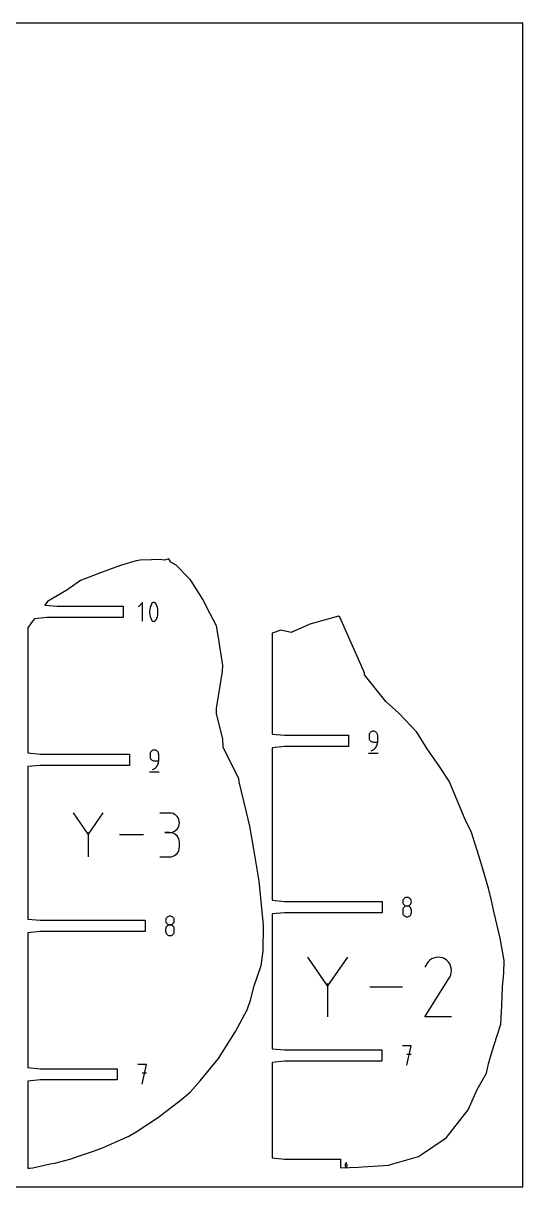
# Model space of a CAD drawing. Extents: x 0 to 480, y 0 to 420.
# Drawn here: x 299.9 to 480, y 0 to 420 of the extents above; entities that cross this region are included whole.
import ezdxf

# ---------------------------------------------------------------- set-up
doc = ezdxf.new("R2010")
doc.units = 0

msp = doc.modelspace()

# ---------------------------------------------------------------- linework, layer by layer
at = {"layer": 'annotation', "color": 1}
for p, q in [((342.907772, 210.888948), (341.401782, 209.382533)), ((342.907772, 204.114753), (342.907772, 210.888948)), ((346.097584, 210.35254), (345.837908, 209.741885)), ((346.18503, 210.49796), (346.097584, 210.35254)), ((346.097584, 210.35254), (346.097584, 210.35254)), ((346.294012, 210.621883), (346.18503, 210.49796)), ((346.42092, 210.72311), (346.294012, 210.621883)), ((346.562145, 210.800443), (346.42092, 210.72311)), ((346.714081, 210.852681), (346.562145, 210.800443)), ((346.873118, 210.878626), (346.714081, 210.852681)), ((347.035648, 210.877078), (346.873118, 210.878626)), ((347.198062, 210.846839), (347.035648, 210.877078)), ((347.356753, 210.786707), (347.198062, 210.846839)), ((347.417502, 210.754784), (347.356753, 210.786707)), ((347.356753, 210.786707), (347.356753, 210.786707)), ((347.475797, 210.718116), (347.417502, 210.754784)), ((347.531354, 210.676993), (347.475797, 210.718116)), ((347.583891, 210.631707), (347.531354, 210.676993)), ((347.633123, 210.582546), (347.583891, 210.631707)), ((347.678767, 210.529801), (347.633123, 210.582546)), ((347.720541, 210.473762), (347.678767, 210.529801)), ((347.758161, 210.41472), (347.720541, 210.473762)), ((347.791345, 210.352965), (347.758161, 210.41472)), ((348.052279, 209.741051), (347.791345, 210.352965)), ((347.791345, 210.352965), (347.791345, 210.352965)), ((345.513313, 208.472456), (345.448394, 207.823703)), ((345.448394, 207.823703), (345.448394, 207.172272)), ((345.448394, 207.172272), (345.513313, 206.523173)), ((345.643151, 209.11352), (345.513313, 208.472456)), ((345.513313, 206.523173), (345.643151, 205.881416)), ((345.837908, 209.741885), (345.643151, 209.11352)), ((345.643151, 205.881416), (345.837908, 205.252013)), ((348.24798, 209.111742), (348.052279, 209.741051)), ((348.052279, 205.251179), (348.24798, 205.879638)), ((348.378447, 208.470049), (348.24798, 209.111742)), ((348.24798, 205.879638), (348.378447, 206.520766)), ((348.443681, 207.820981), (348.378447, 208.470049)), ((348.378447, 206.520766), (348.443681, 207.16955)), ((348.443681, 207.16955), (348.443681, 207.820981)), ((345.837908, 205.252013), (346.097584, 204.639973)), ((346.097584, 204.639973), (346.097584, 204.639973)), ((346.097584, 204.639973), (346.130646, 204.578341)), ((346.130646, 204.578341), (346.167988, 204.519593)), ((346.167988, 204.519593), (346.209453, 204.463908)), ((346.209453, 204.463908), (346.254883, 204.411465)), ((346.254883, 204.411465), (346.30412, 204.362441)), ((346.30412, 204.362441), (346.357008, 204.317015)), ((346.357008, 204.317015), (346.413388, 204.275365)), ((346.413388, 204.275365), (346.473104, 204.237669)), ((346.473104, 204.237669), (346.535999, 204.204107)), ((346.535999, 204.204107), (346.535999, 204.204107)), ((346.535999, 204.204107), (346.69344, 204.145251)), ((346.69344, 204.145251), (346.854908, 204.116011)), ((346.854908, 204.116011), (347.016755, 204.115193)), ((347.016755, 204.115193), (347.175328, 204.141606)), ((347.175328, 204.141606), (347.326979, 204.194057)), ((347.326979, 204.194057), (347.468056, 204.271354)), ((347.468056, 204.271354), (347.59491, 204.372305)), ((347.59491, 204.372305), (347.703889, 204.495717)), ((347.703889, 204.495717), (347.791345, 204.640398)), ((347.791345, 204.640398), (348.052279, 205.251179)), ((347.791345, 204.640398), (347.791345, 204.640398)), ((424.937757, 163.88882), (424.783316, 163.670253)), ((425.126351, 164.077599), (424.937757, 163.88882)), ((425.344642, 164.232152), (425.126351, 164.077599)), ((425.588176, 164.348041), (425.344642, 164.232152)), ((425.852494, 164.420829), (425.588176, 164.348041)), ((426.133143, 164.446078), (425.852494, 164.420829)), ((426.414373, 164.420829), (426.133143, 164.446078)), ((426.133143, 164.446078), (426.133143, 164.446078)), ((426.679001, 164.348041), (426.414373, 164.420829)), ((426.922625, 164.232152), (426.679001, 164.348041)), ((427.140844, 164.077599), (426.922625, 164.232152)), ((427.329256, 163.88882), (427.140844, 164.077599)), ((427.483461, 163.670253), (427.329256, 163.88882)), ((424.594717, 163.161504), (424.569471, 162.880198)), ((424.569471, 162.880198), (424.569471, 162.097259)), ((424.569471, 162.097259), (424.569471, 162.097259)), ((424.569471, 162.097259), (424.594717, 161.815968)), ((424.667484, 163.426335), (424.594717, 163.161504)), ((424.594717, 161.815968), (424.667484, 161.551178)), ((424.783316, 163.670253), (424.667484, 163.426335)), ((424.667484, 161.551178), (424.783316, 161.307319)), ((424.783316, 161.307319), (424.937757, 161.088821)), ((424.937757, 161.088821), (425.126351, 160.900116)), ((425.126351, 160.900116), (425.344642, 160.745632)), ((425.344642, 160.745632), (425.588176, 160.629802)), ((425.588176, 160.629802), (425.852494, 160.557054)), ((425.852494, 160.557054), (426.133143, 160.531821)), ((426.133143, 160.531821), (427.696814, 160.531821)), ((427.397956, 159.16855), (427.561161, 159.600717)), ((427.599056, 163.426335), (427.483461, 163.670253)), ((427.561161, 159.600717), (427.662194, 160.057054)), ((427.671641, 163.161504), (427.599056, 163.426335)), ((427.662194, 160.057054), (427.696814, 160.531821)), ((427.696814, 162.880198), (427.671641, 163.161504)), ((427.696814, 160.531821), (427.696814, 162.880198)), ((427.696814, 162.880198), (427.696814, 162.880198)), ((345.635419, 156.365227), (345.610174, 156.083921)), ((345.610174, 156.083921), (345.610174, 155.300981)), ((345.708186, 156.630058), (345.635419, 156.365227)), ((345.824018, 156.873975), (345.708186, 156.630058)), ((345.978459, 157.092543), (345.824018, 156.873975)), ((346.167053, 157.281322), (345.978459, 157.092543)), ((346.385345, 157.435875), (346.167053, 157.281322)), ((346.628878, 157.551764), (346.385345, 157.435875)), ((346.893197, 157.624552), (346.628878, 157.551764)), ((347.173845, 157.649801), (346.893197, 157.624552)), ((347.455075, 157.624552), (347.173845, 157.649801)), ((347.173845, 157.649801), (347.173845, 157.649801)), ((347.719703, 157.551764), (347.455075, 157.624552)), ((347.963327, 157.435875), (347.719703, 157.551764)), ((348.181546, 157.281322), (347.963327, 157.435875)), ((348.369958, 157.092543), (348.181546, 157.281322)), ((348.524163, 156.873975), (348.369958, 157.092543)), ((348.639759, 156.630058), (348.524163, 156.873975)), ((348.712344, 156.365227), (348.639759, 156.630058)), ((348.737517, 156.083921), (348.712344, 156.365227)), ((348.737517, 153.735544), (348.737517, 156.083921)), ((348.737517, 156.083921), (348.737517, 156.083921)), ((424.374068, 156.524278), (427.894868, 156.524278)), ((425.350645, 157.404478), (425.797809, 157.571113)), ((425.350645, 157.404478), (425.350645, 157.404478)), ((425.797809, 157.571113), (426.20825, 157.796351)), ((426.20825, 157.796351), (426.577726, 158.074452)), ((426.577726, 158.074452), (426.901997, 158.399678)), ((426.901997, 158.399678), (427.176821, 158.76629)), ((427.176821, 158.76629), (427.397956, 159.16855)), ((345.610174, 155.300981), (345.610174, 155.300981)), ((345.610174, 155.300981), (345.635419, 155.019691)), ((345.635419, 155.019691), (345.708186, 154.754901)), ((345.708186, 154.754901), (345.824018, 154.511042)), ((345.824018, 154.511042), (345.978459, 154.292544)), ((345.978459, 154.292544), (346.167053, 154.103838)), ((346.167053, 154.103838), (346.385345, 153.949355)), ((346.385345, 153.949355), (346.628878, 153.833525)), ((346.628878, 153.833525), (346.893197, 153.760777)), ((346.893197, 153.760777), (347.173845, 153.735544)), ((347.173845, 153.735544), (348.737517, 153.735544)), ((347.248952, 151.000074), (347.618429, 151.278175)), ((347.618429, 151.278175), (347.942699, 151.603401)), ((347.942699, 151.603401), (348.217523, 151.970013)), ((348.217523, 151.970013), (348.438658, 152.372272)), ((348.438658, 152.372272), (348.601863, 152.80444)), ((348.601863, 152.80444), (348.702896, 153.260776)), ((348.702896, 153.260776), (348.737517, 153.735544)), ((345.41477, 149.728001), (348.93557, 149.728001)), ((346.391347, 150.608201), (346.838511, 150.774836)), ((346.391347, 150.608201), (346.391347, 150.608201)), ((346.838511, 150.774836), (347.248952, 151.000074)), ((323.33081, 127.27779), (318.046766, 134.919239)), ((328.61386, 134.919239), (323.33081, 127.27779)), ((352.674687, 134.900364), (349.156958, 134.900364)), ((353.307359, 134.843576), (352.674687, 134.900364)), ((353.902681, 134.679923), (353.307359, 134.843576)), ((354.450752, 134.419471), (353.902681, 134.679923)), ((354.94167, 134.072283), (354.450752, 134.419471)), ((355.365534, 133.648426), (354.94167, 134.072283)), ((355.712442, 133.157964), (355.365534, 133.648426)), ((355.972493, 132.610963), (355.712442, 133.157964)), ((356.135785, 132.017487), (355.972493, 132.610963)), ((355.972493, 130.158981), (356.135785, 130.75476)), ((356.192415, 131.387602), (356.135785, 132.017487)), ((356.135785, 130.75476), (356.192415, 131.387602)), ((356.192415, 131.387602), (356.192415, 131.387602)), ((323.33081, 127.892722), (323.33081, 119.077042)), ((343.217997, 126.99814), (334.556298, 126.99814)), ((352.674687, 127.864906), (350.913339, 127.864906)), ((350.913339, 127.864906), (352.674687, 127.864906)), ((352.674687, 127.864906), (353.307359, 127.921707)), ((353.307359, 127.808119), (352.674687, 127.864906)), ((352.674687, 127.864906), (352.674687, 127.864906)), ((353.307359, 127.921707), (353.902681, 128.085455)), ((353.902681, 127.644466), (353.307359, 127.808119)), ((353.902681, 128.085455), (354.450752, 128.346167)), ((354.450752, 127.384013), (353.902681, 127.644466)), ((354.450752, 128.346167), (354.94167, 128.693859)), ((354.94167, 127.036826), (354.450752, 127.384013)), ((354.94167, 128.693859), (355.365534, 129.118547)), ((355.365534, 126.612969), (354.94167, 127.036826)), ((355.365534, 129.118547), (355.712442, 129.610249)), ((355.712442, 126.122507), (355.365534, 126.612969)), ((355.712442, 129.610249), (355.972493, 130.158981)), ((355.972493, 125.575506), (355.712442, 126.122507)), ((356.135785, 124.98203), (355.972493, 125.575506)), ((355.972493, 121.367035), (356.135785, 121.96065)), ((356.192415, 124.352145), (356.135785, 124.98203)), ((356.135785, 121.96065), (356.192415, 122.590797)), ((356.192415, 122.590797), (356.192415, 124.352145)), ((356.192415, 124.352145), (356.192415, 124.352145)), ((349.156958, 119.078035), (352.674687, 119.078035)), ((352.674687, 119.078035), (353.307359, 119.13479)), ((352.674687, 119.078035), (352.674687, 119.078035)), ((353.307359, 119.13479), (353.902681, 119.298361)), ((353.902681, 119.298361), (354.450752, 119.558707)), ((354.450752, 119.558707), (354.94167, 119.905788)), ((354.94167, 119.905788), (355.365534, 120.329564)), ((355.365534, 120.329564), (355.712442, 120.819993)), ((355.712442, 120.819993), (355.972493, 121.367035)), ((436.741701, 103.186233), (436.71647, 102.906241)), ((436.71647, 102.906241), (436.71647, 102.906241)), ((436.71647, 102.906241), (436.741716, 102.624936)), ((436.814431, 103.45004), (436.741701, 103.186233)), ((436.741716, 102.624936), (436.814482, 102.360105)), ((436.930216, 103.693188), (436.814431, 103.45004)), ((436.814482, 102.360105), (436.930314, 102.116187)), ((437.08461, 103.911204), (436.930216, 103.693188)), ((436.930314, 102.116187), (437.084755, 101.89762)), ((437.273167, 104.099614), (437.08461, 103.911204)), ((437.273167, 100.971922), (437.08461, 100.78318)), ((437.084755, 101.89762), (437.273349, 101.708841)), ((437.491445, 104.253942), (437.273167, 104.099614)), ((437.491445, 101.126452), (437.273167, 100.971922)), ((437.273349, 101.708841), (437.491641, 101.554288)), ((437.734996, 104.369717), (437.491445, 104.253942)), ((437.734996, 101.24233), (437.491445, 101.126452)), ((437.491641, 101.554288), (437.735174, 101.438399)), ((437.999376, 104.442462), (437.734996, 104.369717)), ((437.999376, 101.315114), (437.734996, 101.24233)), ((437.735174, 101.438399), (437.999493, 101.365611)), ((438.280141, 104.467705), (437.999376, 104.442462)), ((438.280141, 101.340362), (437.999376, 101.315114)), ((437.999493, 101.365611), (438.280141, 101.340362)), ((438.560906, 104.442462), (438.280141, 104.467705)), ((438.280141, 104.467705), (438.280141, 104.467705)), ((438.280141, 101.340362), (438.56079, 101.365611)), ((438.560906, 101.315128), (438.280141, 101.340362)), ((438.280141, 101.340362), (438.280141, 101.340362)), ((438.280141, 101.340362), (438.280141, 101.340362)), ((438.56079, 101.365611), (438.825109, 101.438399)), ((438.825287, 104.369717), (438.560906, 104.442462)), ((438.825287, 101.242381), (438.560906, 101.315128)), ((438.825109, 101.438399), (439.068642, 101.554288)), ((439.068838, 104.253942), (438.825287, 104.369717)), ((439.068838, 101.12655), (438.825287, 101.242381)), ((439.068642, 101.554288), (439.286933, 101.708841)), ((439.287115, 104.099614), (439.068838, 104.253942)), ((439.287115, 100.972067), (439.068838, 101.12655)), ((439.286933, 101.708841), (439.475528, 101.89762)), ((439.475673, 103.911204), (439.287115, 104.099614)), ((439.475673, 100.783361), (439.287115, 100.972067)), ((439.475528, 101.89762), (439.629969, 102.116187)), ((439.630067, 103.693188), (439.475673, 103.911204)), ((439.629969, 102.116187), (439.7458, 102.360105)), ((439.745851, 103.45004), (439.630067, 103.693188)), ((439.7458, 102.360105), (439.818567, 102.624936)), ((439.818582, 103.186233), (439.745851, 103.45004)), ((439.818567, 102.624936), (439.843813, 102.906241)), ((439.843813, 102.906241), (439.818582, 103.186233)), ((439.843813, 102.906241), (439.843813, 102.906241)), ((351.331697, 96.653762), (351.258967, 96.389955)), ((351.447482, 96.896911), (351.331697, 96.653762)), ((351.601875, 97.114927), (351.447482, 96.896911)), ((351.790433, 97.303336), (351.601875, 97.114927)), ((352.00871, 97.457665), (351.790433, 97.303336)), ((352.252262, 97.573439), (352.00871, 97.457665)), ((352.516642, 97.646185), (352.252262, 97.573439)), ((352.797407, 97.671428), (352.516642, 97.646185)), ((353.078172, 97.646185), (352.797407, 97.671428)), ((352.797407, 97.671428), (352.797407, 97.671428)), ((353.342553, 97.573439), (353.078172, 97.646185)), ((353.586104, 97.457665), (353.342553, 97.573439)), ((353.804381, 97.303336), (353.586104, 97.457665)), ((353.992939, 97.114927), (353.804381, 97.303336)), ((354.147333, 96.896911), (353.992939, 97.114927)), ((354.263117, 96.653762), (354.147333, 96.896911)), ((354.335847, 96.389955), (354.263117, 96.653762)), ((436.741701, 100.056098), (436.71647, 99.774924)), ((436.71647, 99.774924), (436.71647, 98.995959)), ((436.71647, 98.995959), (436.71647, 98.995959)), ((436.71647, 98.995959), (436.741716, 98.714804)), ((436.814431, 100.320827), (436.741701, 100.056098)), ((436.741716, 98.714804), (436.814482, 98.45038)), ((436.930216, 100.564668), (436.814431, 100.320827)), ((436.814482, 98.45038), (436.930314, 98.207049)), ((437.08461, 100.78318), (436.930216, 100.564668)), ((436.930314, 98.207049), (437.084755, 97.989179)), ((437.084755, 97.989179), (437.273349, 97.801133)), ((437.273349, 97.801133), (437.491641, 97.647276)), ((437.491641, 97.647276), (437.735174, 97.531975)), ((437.735174, 97.531975), (437.999493, 97.459592)), ((437.999493, 97.459592), (438.280141, 97.434495)), ((438.280141, 97.434495), (438.56079, 97.459592)), ((438.280141, 97.434495), (438.280141, 97.434495)), ((438.56079, 97.459592), (438.825109, 97.531975)), ((438.825109, 97.531975), (439.068642, 97.647276)), ((439.068642, 97.647276), (439.286933, 97.801133)), ((439.286933, 97.801133), (439.475528, 97.989179)), ((439.475528, 97.989179), (439.629969, 98.207049)), ((439.630067, 100.564864), (439.475673, 100.783361)), ((439.629969, 98.207049), (439.7458, 98.45038)), ((439.745851, 100.321005), (439.630067, 100.564864)), ((439.7458, 98.45038), (439.818567, 98.714804)), ((439.818582, 100.056215), (439.745851, 100.321005)), ((439.818567, 98.714804), (439.843813, 98.995959)), ((439.843813, 99.774924), (439.818582, 100.056215)), ((439.843813, 98.995959), (439.843813, 99.774924)), ((439.843813, 99.774924), (439.843813, 99.774924)), ((351.258967, 96.389955), (351.233736, 96.109964)), ((351.233736, 96.109964), (351.233736, 96.109964)), ((351.233736, 96.109964), (351.258981, 95.828658)), ((351.258967, 93.259821), (351.233736, 92.978647)), ((351.233736, 92.978647), (351.233736, 92.199681)), ((351.331697, 93.524549), (351.258967, 93.259821)), ((351.258981, 95.828658), (351.331748, 95.563828)), ((351.447482, 93.76839), (351.331697, 93.524549)), ((351.331748, 95.563828), (351.44758, 95.31991)), ((351.601875, 93.986902), (351.447482, 93.76839)), ((351.44758, 95.31991), (351.602021, 95.101343)), ((351.790433, 94.175644), (351.601875, 93.986902)), ((351.602021, 95.101343), (351.790615, 94.912564)), ((352.00871, 94.330175), (351.790433, 94.175644)), ((351.790615, 94.912564), (352.008907, 94.758011)), ((352.252262, 94.446053), (352.00871, 94.330175)), ((352.008907, 94.758011), (352.25244, 94.642121)), ((352.516642, 94.518837), (352.252262, 94.446053)), ((352.25244, 94.642121), (352.516759, 94.569334)), ((352.797407, 94.544085), (352.516642, 94.518837)), ((352.516759, 94.569334), (352.797407, 94.544085)), ((352.797407, 94.544085), (353.078056, 94.569334)), ((353.078172, 94.518851), (352.797407, 94.544085)), ((352.797407, 94.544085), (352.797407, 94.544085)), ((352.797407, 94.544085), (352.797407, 94.544085)), ((353.078056, 94.569334), (353.342374, 94.642121)), ((353.342553, 94.446104), (353.078172, 94.518851)), ((353.342374, 94.642121), (353.585908, 94.758011)), ((353.586104, 94.330273), (353.342553, 94.446104)), ((353.585908, 94.758011), (353.804199, 94.912564)), ((353.804381, 94.17579), (353.586104, 94.330273)), ((353.804199, 94.912564), (353.992793, 95.101343)), ((353.992939, 93.987084), (353.804381, 94.17579)), ((353.992793, 95.101343), (354.147234, 95.31991)), ((354.147333, 93.768587), (353.992939, 93.987084)), ((354.147234, 95.31991), (354.263066, 95.563828)), ((354.263117, 93.524728), (354.147333, 93.768587)), ((354.263066, 95.563828), (354.335833, 95.828658)), ((354.335847, 93.259938), (354.263117, 93.524728)), ((354.335833, 95.828658), (354.361079, 96.109964)), ((354.361079, 96.109964), (354.335847, 96.389955)), ((354.361079, 92.978647), (354.335847, 93.259938)), ((354.361079, 96.109964), (354.361079, 96.109964)), ((354.361079, 92.199681), (354.361079, 92.978647)), ((354.361079, 92.978647), (354.361079, 92.978647)), ((351.233736, 92.199681), (351.233736, 92.199681)), ((351.233736, 92.199681), (351.258981, 91.918527)), ((351.258981, 91.918527), (351.331748, 91.654102)), ((351.331748, 91.654102), (351.44758, 91.410772)), ((351.44758, 91.410772), (351.602021, 91.192901)), ((351.602021, 91.192901), (351.790615, 91.004855)), ((351.790615, 91.004855), (352.008907, 90.850999)), ((352.008907, 90.850999), (352.25244, 90.735697)), ((352.25244, 90.735697), (352.516759, 90.663315)), ((352.516759, 90.663315), (352.797407, 90.638218)), ((352.797407, 90.638218), (353.078056, 90.663315)), ((352.797407, 90.638218), (352.797407, 90.638218)), ((353.078056, 90.663315), (353.342374, 90.735697)), ((353.342374, 90.735697), (353.585908, 90.850999)), ((353.585908, 90.850999), (353.804199, 91.004855)), ((353.804199, 91.004855), (353.992793, 91.192901)), ((353.992793, 91.192901), (354.147234, 91.410772)), ((354.147234, 91.410772), (354.263066, 91.654102)), ((354.263066, 91.654102), (354.335833, 91.918527)), ((354.335833, 91.918527), (354.361079, 92.199681)), ((409.635788, 72.471078), (402.454046, 82.856857)), ((416.81618, 82.856857), (409.635788, 72.471078)), ((445.380048, 80.462093), (444.752203, 79.25771)), ((445.878294, 81.168613), (445.380048, 80.462093)), ((446.476078, 81.758394), (445.878294, 81.168613)), ((447.155218, 82.226711), (446.476078, 81.758394)), ((447.897535, 82.568843), (447.155218, 82.226711)), ((448.684847, 82.780066), (447.897535, 82.568843)), ((449.498974, 82.855657), (448.684847, 82.780066)), ((450.321737, 82.790893), (449.498974, 82.855657)), ((451.134953, 82.581052), (450.321737, 82.790893)), ((451.920443, 82.22141), (451.134953, 82.581052)), ((452.622979, 81.722542), (451.920443, 82.22141)), ((451.920443, 82.22141), (451.920443, 82.22141)), ((453.210376, 81.123903), (452.622979, 81.722542)), ((453.67741, 80.44384), (453.210376, 81.123903)), ((454.018858, 79.700701), (453.67741, 80.44384)), ((453.604899, 75.589702), (453.614361, 75.603439)), ((453.614361, 75.603439), (453.623591, 75.617621)), ((453.623591, 75.617621), (453.632653, 75.632359)), ((453.632653, 75.632359), (453.641615, 75.647763)), ((453.641615, 75.647763), (453.650545, 75.663945)), ((453.650545, 75.663945), (453.659507, 75.681016)), ((453.659507, 75.681016), (454.024333, 76.464328)), ((453.659507, 75.681016), (453.659507, 75.681016)), ((454.229497, 78.912833), (454.018858, 79.700701)), ((454.024333, 76.464328), (454.237458, 77.276299)), ((454.304105, 78.098584), (454.229497, 78.912833)), ((454.237458, 77.276299), (454.304105, 78.098584)), ((409.635788, 73.306855), (409.635788, 61.325133)), ((436.665211, 72.090995), (424.892771, 72.090995)), ((444.738701, 61.325633), (453.574444, 75.550046)), ((453.574444, 75.550046), (453.585007, 75.563117)), ((453.574444, 75.550046), (453.574444, 75.550046)), ((453.585007, 75.563117), (453.595136, 75.576298)), ((453.595136, 75.576298), (453.604899, 75.589702)), ((454.300855, 61.325633), (444.738701, 61.325633)), ((439.780711, 50.887574), (436.649394, 50.887574)), ((438.215273, 43.845974), (439.780711, 50.887574)), ((439.780711, 47.75184), (438.215273, 47.75184)), ((344.31986, 44.091296), (341.188543, 44.091296)), ((342.754422, 37.049696), (344.31986, 44.091296)), ((344.31986, 40.955563), (342.754422, 40.955563)), ((416.121543, 8.402116), (416.073094, 8.313881)), ((416.181766, 8.482543), (416.121543, 8.402116)), ((416.25284, 8.553918), (416.181766, 8.482543)), ((416.333841, 8.615002), (416.25284, 8.553918)), ((416.423844, 8.664552), (416.333841, 8.615002)), ((416.521927, 8.701327), (416.423844, 8.664552)), ((416.521927, 8.701327), (416.521927, 8.701327)), ((415.964754, 6.966789), (416.735659, 6.966789)), ((416.015217, 8.118949), (416.007635, 8.014734)), ((416.007635, 8.014734), (416.007635, 7.50228)), ((416.350013, 8.014734), (416.007635, 8.014734)), ((416.007635, 7.50228), (416.007635, 7.50228)), ((416.007635, 7.50228), (416.013163, 7.440689)), ((416.013163, 7.440689), (416.029096, 7.382711)), ((416.037344, 8.219078), (416.015217, 8.118949)), ((416.029096, 7.382711), (416.054458, 7.329317)), ((416.073094, 8.313881), (416.037344, 8.219078)), ((416.054458, 7.329317), (416.088274, 7.281475)), ((416.088274, 7.281475), (416.129568, 7.240156)), ((416.129568, 7.240156), (416.177365, 7.206331)), ((416.177365, 7.206331), (416.230688, 7.180969)), ((416.230688, 7.180969), (416.288563, 7.165041)), ((416.288563, 7.165041), (416.350013, 7.159516)), ((416.411591, 8.009239), (416.350013, 8.014734)), ((416.350013, 7.159516), (416.411591, 7.165041)), ((416.350013, 7.159516), (416.350013, 7.159516)), ((416.469533, 7.993391), (416.411591, 8.009239)), ((416.411591, 7.165041), (416.469533, 7.180969)), ((416.522876, 7.968144), (416.469533, 7.993391)), ((416.469533, 7.180969), (416.522876, 7.206331)), ((416.570657, 7.934456), (416.522876, 7.968144)), ((416.522876, 7.206331), (416.570657, 7.240156)), ((416.611911, 7.893282), (416.570657, 7.934456)), ((416.570657, 7.240156), (416.611911, 7.281475)), ((416.645675, 7.845578), (416.611911, 7.893282)), ((416.611911, 7.281475), (416.645675, 7.329317)), ((416.670986, 7.792299), (416.645675, 7.845578)), ((416.645675, 7.329317), (416.670986, 7.382711)), ((416.686879, 7.734401), (416.670986, 7.792299)), ((416.670986, 7.382711), (416.686879, 7.440689)), ((416.692391, 7.67284), (416.686879, 7.734401)), ((416.686879, 7.440689), (416.692391, 7.50228)), ((416.692391, 7.50228), (416.692391, 7.67284)), ((416.692391, 7.67284), (416.692391, 7.67284))]:
    msp.add_line(p, q, dxfattribs=at)
at = {"layer": 'boundary', "color": 5}
for p, q in [((331.991913, 223.225956), (326.756788, 221.203934)), ((335.370217, 224.428911), (331.991913, 223.225956)), ((340.633529, 225.982142), (335.370217, 224.428911)), ((341.311126, 226.08951), (340.633529, 225.982142)), ((342.02154, 226.168015), (341.311126, 226.08951)), ((346.158754, 226.355803), (342.02154, 226.168015)), ((349.201797, 226.44065), (346.158754, 226.355803)), ((350.784473, 226.17671), (349.201797, 226.44065)), ((352.393166, 226.682214), (350.784473, 226.17671)), ((353.147858, 225.467417), (352.393166, 226.682214)), ((355.019717, 224.405792), (353.147858, 225.467417)), ((359.358801, 219.964571), (355.019717, 224.405792)), ((320.496385, 218.785921), (315.599278, 215.40575)), ((326.756788, 221.203934), (320.496385, 218.785921)), ((360.13362, 219.180781), (359.358801, 219.964571)), ((360.445219, 218.753809), (360.13362, 219.180781)), ((364.801759, 211.91535), (360.445219, 218.753809)), ((315.599278, 215.40575), (308.568226, 211.206651)), ((308.568226, 211.206651), (307.626537, 209.96745)), ((366.020903, 209.371688), (364.801759, 211.91535)), ((307.626537, 209.96745), (312.081852, 209.52735)), ((312.081852, 209.52735), (335.946219, 209.52735)), ((335.946219, 209.52735), (335.946219, 205.47635)), ((369.585259, 202.456666), (366.020903, 209.371688)), ((413.611948, 206.022879), (403.255641, 203.073683)), ((414.027966, 205.620669), (413.611948, 206.022879)), ((302.830107, 203.655661), (301.482229, 201.722768)), ((301.482229, 201.722768), (301.482229, 156.594601)), ((303.879239, 205.03625), (302.830107, 203.655661)), ((308.334554, 205.47635), (303.879239, 205.03625)), ((335.946219, 205.47635), (308.334554, 205.47635)), ((370.266621, 198.322577), (369.585259, 202.456666)), ((403.255641, 203.073683), (396.494798, 200.049293)), ((422.933193, 185.51175), (414.027966, 205.620669)), ((371.812562, 188.215729), (370.266621, 198.322577)), ((392.801341, 200.862139), (389.687468, 199.844984)), ((389.687468, 199.844984), (389.687468, 163.390878)), ((396.494798, 200.049293), (392.801341, 200.862139)), ((369.539023, 172.674494), (371.789838, 186.011901)), ((371.789838, 186.011901), (371.812562, 188.215729)), ((422.895972, 184.847384), (422.933193, 185.51175)), ((430.612181, 175.184315), (422.895972, 184.847384)), ((369.56142, 170.727012), (369.539023, 172.674494)), ((435.273629, 170.904815), (430.612181, 175.184315)), ((371.817517, 161.642785), (369.56142, 170.727012)), ((441.812726, 164.090959), (435.273629, 170.904815)), ((445.506765, 158.031563), (441.812726, 164.090959)), ((371.926177, 158.717516), (371.817517, 161.642785)), ((389.687468, 163.390878), (394.142782, 162.950778)), ((394.142782, 162.950778), (417.157468, 162.950778)), ((417.157468, 162.950778), (417.157468, 158.899778)), ((301.482229, 156.594601), (305.937543, 156.154501)), ((305.937543, 156.154501), (338.19817, 156.154501)), ((338.19817, 156.154501), (338.19817, 152.103501)), ((377.57153, 147.255273), (371.926177, 158.717516)), ((394.142782, 158.899778), (389.687468, 158.459678)), ((389.687468, 158.459678), (389.687468, 103.421116)), ((417.157468, 158.899778), (394.142782, 158.899778)), ((449.952101, 151.723094), (445.506765, 158.031563)), ((305.937543, 152.103501), (301.482229, 151.663401)), ((301.482229, 151.663401), (301.482229, 96.624839)), ((338.19817, 152.103501), (305.937543, 152.103501)), ((453.525567, 146.441643), (449.952101, 151.723094)), ((377.799112, 146.223004), (377.57153, 147.255273)), ((380.408511, 135.251875), (377.799112, 146.223004)), ((459.221377, 132.606784), (453.525567, 146.441643)), ((381.612543, 130.101518), (380.408511, 135.251875)), ((461.503063, 127.88715), (459.221377, 132.606784)), ((382.877865, 122.556239), (381.612543, 130.101518)), ((464.85504, 117.143493), (461.503063, 127.88715)), ((384.997399, 110.285624), (382.877865, 122.556239)), ((467.810206, 107.239351), (464.85504, 117.143493)), ((386.512468, 94.383926), (384.997399, 110.285624)), ((468.633474, 103.778264), (467.810206, 107.239351)), ((389.687468, 103.421116), (394.142782, 102.981016)), ((394.142782, 102.981016), (429.304024, 102.981016)), ((429.304024, 102.981016), (429.304025, 98.930016)), ((469.555242, 99.38797), (468.633474, 103.778264)), ((301.482229, 96.624839), (305.937543, 96.184739)), ((394.142782, 98.930016), (389.687468, 98.489916)), ((389.687468, 98.489916), (389.687468, 49.832374)), ((429.304025, 98.930016), (394.142782, 98.930016)), ((471.912067, 89.762708), (469.555242, 99.38797)), ((305.937543, 96.184739), (343.82129, 96.184739)), ((343.82129, 96.184739), (343.82129, 92.133739)), ((386.424236, 85.013995), (386.512468, 94.383926)), ((305.937543, 92.133739), (301.482229, 91.693639)), ((301.482229, 91.693639), (301.482229, 43.036096)), ((343.82129, 92.133739), (305.937543, 92.133739)), ((473.304988, 81.724175), (471.912067, 89.762708)), ((385.66783, 79.826668), (386.424236, 85.013995)), ((383.113119, 72.525476), (385.66783, 79.826668)), ((473.238063, 77.199948), (473.304988, 81.724175)), ((472.762691, 72.112552), (473.238063, 77.199948)), ((381.873012, 67.390722), (383.113119, 72.525476)), ((472.470983, 65.425538), (472.762691, 72.112552)), ((380.616435, 63.900167), (381.873012, 67.390722)), ((376.45834, 55.978573), (380.616435, 63.900167)), ((472.10217, 58.72443), (472.470983, 65.425538)), ((370.307335, 46.320544), (376.45834, 55.978573)), ((470.801765, 54.549881), (472.10217, 58.72443)), ((469.00227, 48.96196), (470.801765, 54.549881)), ((363.652673, 38.272466), (370.307335, 46.320544)), ((389.687468, 49.832374), (394.142782, 49.392274)), ((394.142782, 49.392274), (429.239156, 49.392274)), ((429.239156, 49.392274), (429.239156, 45.341274)), ((467.703404, 44.379079), (469.00227, 48.96196)), ((301.482229, 43.036096), (305.937543, 42.595997)), ((305.937543, 42.595997), (333.778305, 42.595997)), ((333.778305, 42.595997), (333.778305, 38.544997)), ((394.142782, 45.341274), (389.687468, 44.901174)), ((389.687468, 44.901174), (389.687468, 10.396021)), ((429.239156, 45.341274), (394.142782, 45.341274)), ((466.924165, 41.009397), (467.703404, 44.379079)), ((305.937543, 38.544997), (301.482229, 38.104896)), ((301.482229, 38.104896), (301.482229, 6.705334)), ((333.778305, 38.544997), (305.937543, 38.544997)), ((360.02096, 34.106116), (363.652673, 38.272466)), ((463.554966, 35.153409), (466.924165, 41.009397)), ((356.369689, 31.040369), (360.02096, 34.106116)), ((460.280939, 27.747911), (463.554966, 35.153409)), ((348.266465, 24.823405), (356.369689, 31.040369)), ((452.538456, 17.747436), (460.280939, 27.747911)), ((340.575655, 19.849283), (348.266465, 24.823405)), ((332.811672, 15.967234), (337.995993, 18.247731)), ((337.995993, 18.247731), (340.575655, 19.849283)), ((443.877679, 11.869314), (451.618254, 17.180537)), ((451.618254, 17.180537), (452.538456, 17.747436)), ((319.43091, 10.862446), (324.843191, 12.741243)), ((324.843191, 12.741243), (328.420684, 14.094071)), ((328.420684, 14.094071), (332.811672, 15.967234)), ((309.590459, 8.234969), (311.316094, 8.447807)), ((311.316094, 8.447807), (317.144674, 10.090503)), ((317.144674, 10.090503), (319.43091, 10.862446)), ((389.687468, 10.396021), (394.142782, 9.955921)), ((394.142782, 9.955921), (414.247942, 9.955921)), ((414.247942, 9.955921), (414.247942, 6.81145)), ((433.150994, 8.291678), (442.454789, 10.869119)), ((442.454789, 10.869119), (443.877679, 11.869314)), ((301.482229, 6.705334), (302.223244, 6.6875)), ((302.223244, 6.6875), (303.318583, 6.793399)), ((303.318583, 6.793399), (309.590459, 8.234969)), ((414.247942, 6.81145), (420.793407, 7.076327)), ((420.793407, 7.076327), (422.24779, 7.229207)), ((422.24779, 7.229207), (431.669691, 7.828488)), ((431.669691, 7.828488), (433.150994, 8.291678))]:
    msp.add_line(p, q, dxfattribs=at)
at = {"layer": 'frame', "color": 5}
for p, q in [((480, 420), (0, 420)), ((480, 0), (480, 420)), ((0, 0), (480, 0))]:
    msp.add_line(p, q, dxfattribs=at)

doc.saveas('drawing.dxf')
